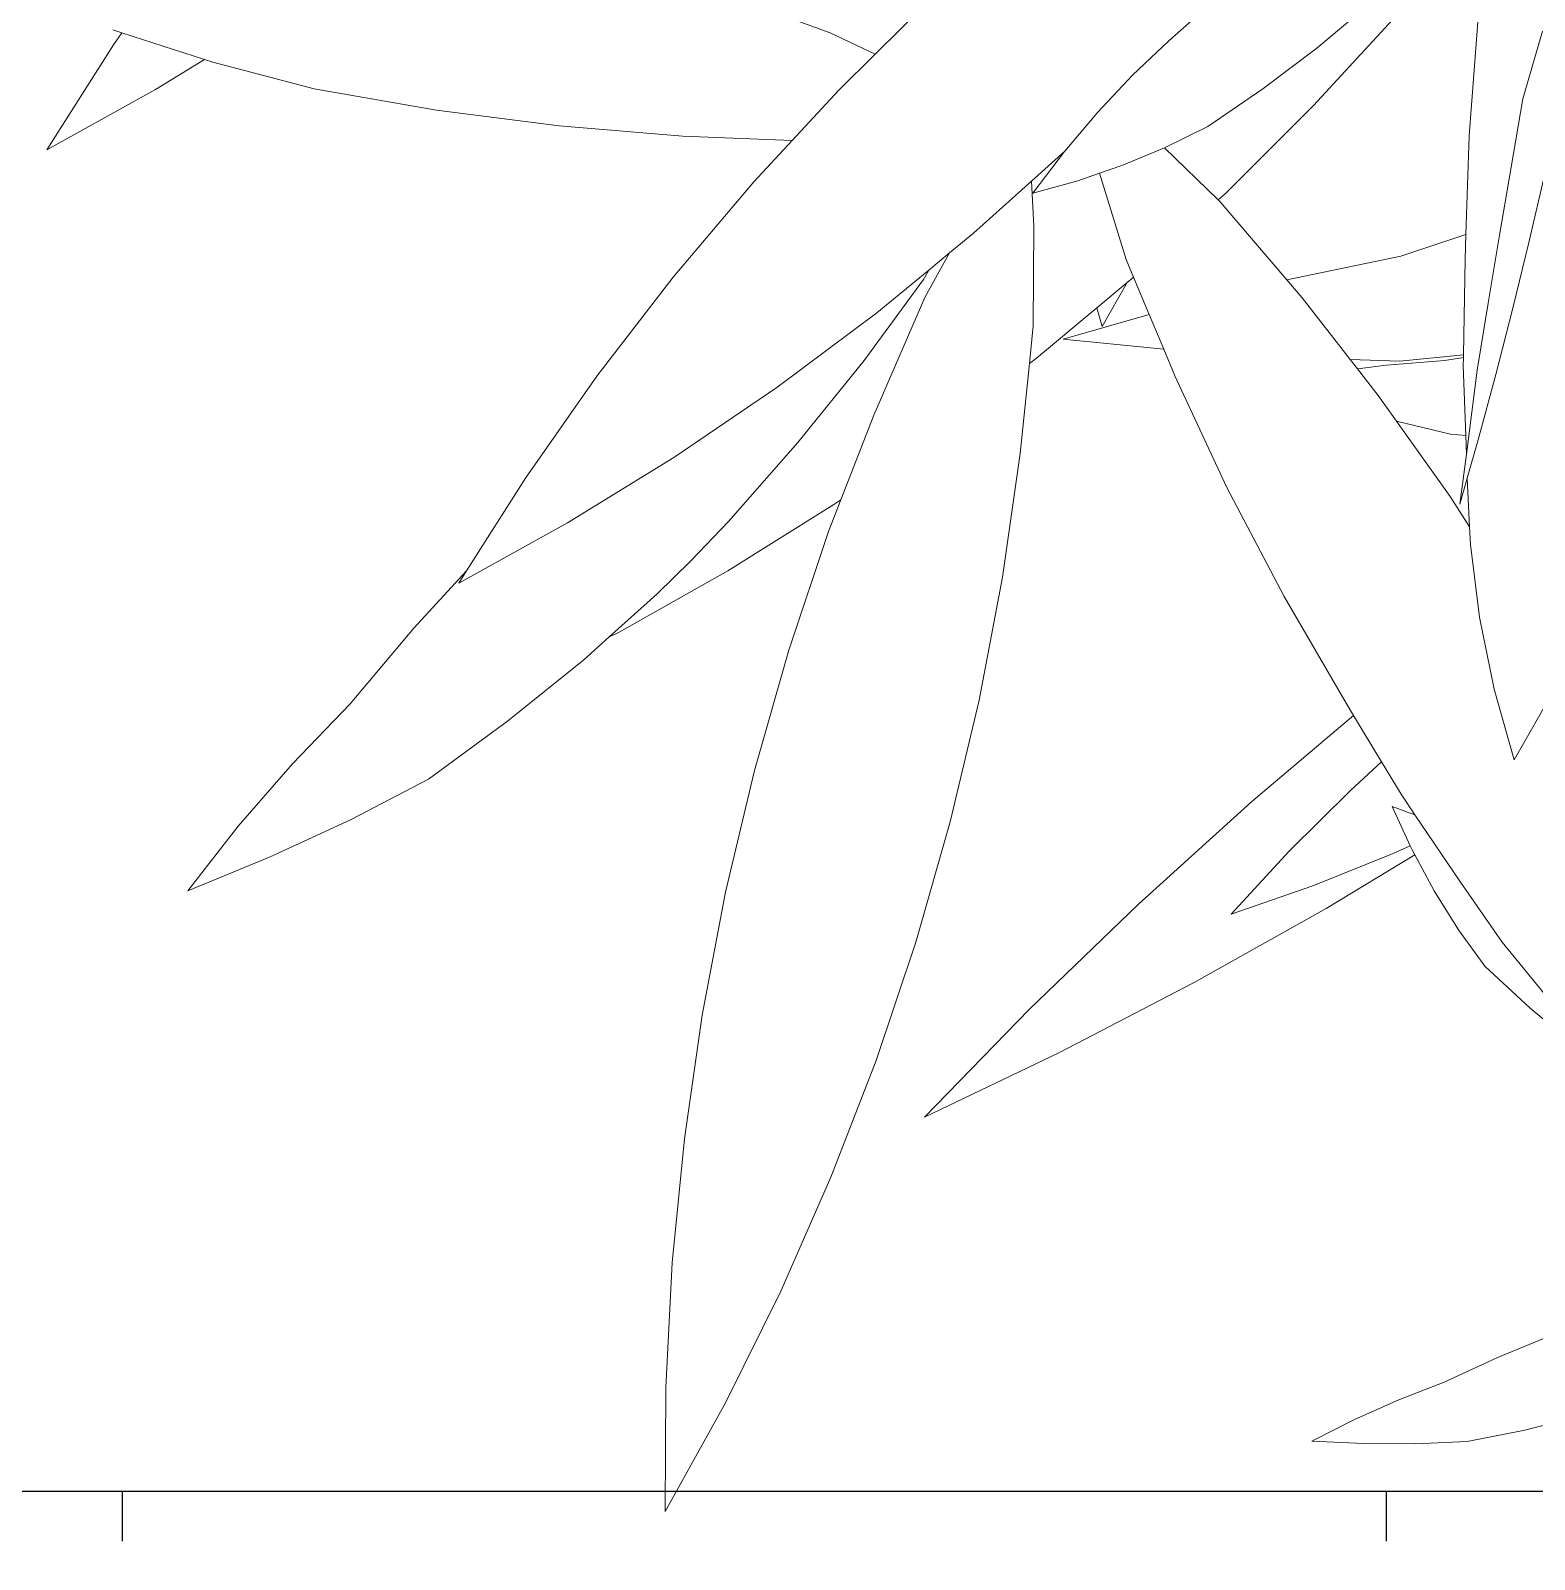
# Model space of a CAD drawing. Header units: millimetres. Extents: x 18 to 174501, y 22 to 24571.
# Drawn here: x 19010.5 to 19248.5, y 22172.2 to 22414.2 of the extents above; entities that cross this region are included whole.
import ezdxf

# ---------------------------------------------------------------- set-up
doc = ezdxf.new("R2010")
doc.units = ezdxf.units.MM
doc.header["$MEASUREMENT"] = 0
doc.layers.add('Edges', color=7, linetype='Continuous', lineweight=18)
doc.layers.add('tampak', color=7, linetype='Continuous')

# ---------------------------------------------------------------- blocks, each defined once
blk = doc.blocks.new('OUTDOOR')
at = {"layer": 'tampak', "transparency": 33554687}
h = blk.add_hatch(dxfattribs=at)
h.set_pattern_fill('CROSS', scale=400)
h.paths.add_polyline_path([(1833117.56, 62258.33), (1829017.56, 62258.33), (1829017.56, 55399.79), (1833117.56, 55399.79)])
blk.add_lwpolyline([(1829016.1, 62258.33), (1833117.56, 62258.33)])
blk = doc.blocks.new('BAMBOOPLAN')
at = {"layer": 'Edges'}
for p, q in [((-4.437, 3.4253), (-4.3208, 3.5398)), ((-3.4378, 3.439), (-3.2991, 3.5559)), ((-4.6235, 3.5047), (-4.5384, 3.4737)), ((-3.7724, 3.4558), (-3.6932, 3.5261)), ((-3.4452, 3.3098), (-3.2488, 3.5229)), ((-3.0937, 3.2407), (-3.0723, 3.5185)), ((-6.1609, 3.4806), (-6.1405, 3.474)), ((-6.1594, 3.4469), (-6.1405, 3.474)), ((-6.1405, 3.474), (-5.9533, 3.4137)), ((-4.5384, 3.4737), (-4.437, 3.4253)), ((-2.9719, 3.3242), (-2.9277, 3.4773)), ((-6.3099, 3.2095), (-6.1594, 3.4469)), ((-4.5191, 3.3443), (-4.437, 3.4253)), ((-3.8546, 3.3778), (-3.7724, 3.4558)), ((-3.5601, 3.3473), (-3.4378, 3.439)), ((-6.064, 3.3456), (-5.9533, 3.4137)), ((-5.9533, 3.4137), (-5.9346, 3.4077)), ((-5.9346, 3.4077), (-5.7051, 3.347)), ((-3.9334, 3.2942), (-3.8546, 3.3778)), ((-6.3099, 3.2095), (-6.064, 3.3456)), ((-5.7051, 3.347), (-5.4289, 3.2988)), ((-4.6247, 3.2303), (-4.5191, 3.3443)), ((-3.6847, 3.2621), (-3.5601, 3.3473)), ((-2.9983, 3.1699), (-2.9719, 3.3242)), ((-5.4289, 3.2988), (-5.151, 3.2631)), ((-4.008, 3.2059), (-3.9334, 3.2942)), ((-3.6451, 3.11), (-3.4452, 3.3098)), ((-5.151, 3.2631), (-4.8719, 3.2402)), ((-3.7807, 3.2145), (-3.6847, 3.2621)), ((-4.8719, 3.2402), (-4.6247, 3.2303)), ((-4.7114, 3.1368), (-4.6247, 3.2303)), ((-3.1008, 3.0178), (-3.0937, 3.2407)), ((-4.0834, 3.1381), (-4.008, 3.2059)), ((-4.0799, 3.1113), (-4.0085, 3.2053)), ((-4.0085, 3.2053), (-4.008, 3.2059)), ((-3.8787, 3.1735), (-3.7823, 3.2139)), ((-3.7823, 3.2139), (-3.7807, 3.2145)), ((-3.6606, 3.0959), (-3.7823, 3.2139)), ((-3.9785, 3.139), (-3.9292, 3.1561)), ((-3.9292, 3.1561), (-3.8787, 3.1735)), ((-3.869, 2.9611), (-3.9292, 3.1561)), ((-3.0244, 3.0159), (-2.9983, 3.1699)), ((-2.9575, 3.0024), (-2.9223, 3.1549)), ((-4.8938, 2.921), (-4.7114, 3.1368)), ((-4.214, 3.0204), (-4.0834, 3.1381)), ((-4.078, 3.0366), (-4.0834, 3.1381)), ((-4.0799, 3.1113), (-3.9785, 3.139)), ((-3.6606, 3.0959), (-3.6451, 3.11)), ((-3.6562, 3.0917), (-3.6606, 3.0959)), ((-3.5059, 2.9149), (-3.6562, 3.0917)), ((-4.2683, 2.9759), (-4.214, 3.0204)), ((-4.0791, 2.8108), (-4.078, 3.0366)), ((-3.2479, 2.9686), (-3.1008, 3.0178)), ((-3.1026, 2.9621), (-3.1008, 3.0178)), ((-3.05, 2.8627), (-3.0244, 3.0159)), ((-4.3243, 2.875), (-4.2683, 2.9759)), ((-4.3155, 2.9371), (-4.2683, 2.9759)), ((-2.9944, 2.8511), (-2.9575, 3.0024)), ((-3.8523, 2.921), (-3.869, 2.9611)), ((-3.5059, 2.9149), (-3.2479, 2.9686)), ((-3.1062, 2.7458), (-3.1026, 2.9621)), ((-5.0661, 2.6975), (-4.8938, 2.921)), ((-4.4619, 2.7326), (-4.3275, 2.916)), ((-4.4326, 2.8409), (-4.3155, 2.9371)), ((-4.3275, 2.916), (-4.3155, 2.9371)), ((-3.9352, 2.8518), (-3.8666, 2.909)), ((-3.9232, 2.8095), (-3.8666, 2.909)), ((-3.8666, 2.909), (-3.8541, 2.9194)), ((-3.8541, 2.9194), (-3.8523, 2.921)), ((-3.8169, 2.8365), (-3.8523, 2.921)), ((-3.4713, 2.8743), (-3.5059, 2.9149)), ((-4.4399, 2.6092), (-4.3243, 2.875)), ((-3.3623, 2.7348), (-3.4713, 2.8743)), ((-4.6588, 2.6716), (-4.4326, 2.8409)), ((-4.0715, 2.7383), (-3.9352, 2.8518)), ((-4.0117, 2.7813), (-3.8169, 2.8365)), ((-3.9232, 2.8095), (-3.9352, 2.8518)), ((-3.7842, 2.7581), (-3.8169, 2.8365)), ((-3.075, 2.7107), (-3.05, 2.8627)), ((-3.0328, 2.7013), (-2.9944, 2.8511)), ((-4.0877, 2.7261), (-4.0791, 2.8108)), ((-4.0117, 2.7813), (-3.7842, 2.7581)), ((-4.6112, 2.5476), (-4.4619, 2.7326)), ((-4.0877, 2.7261), (-4.0715, 2.7383)), ((-3.759, 2.6977), (-3.7842, 2.7581)), ((-3.3623, 2.7348), (-3.25, 2.7314)), ((-3.3458, 2.7137), (-3.3623, 2.7348)), ((-3.2806, 2.7223), (-3.1483, 2.7331)), ((-3.25, 2.7314), (-3.1062, 2.7458)), ((-3.1483, 2.7331), (-3.1063, 2.7394)), ((-3.1066, 2.7217), (-3.1063, 2.7394)), ((-3.1063, 2.7394), (-3.1062, 2.7458)), ((-5.2276, 2.4667), (-5.0661, 2.6975)), ((-4.1084, 2.5225), (-4.0877, 2.7261)), ((-3.6412, 2.4455), (-3.759, 2.6977)), ((-3.3458, 2.7137), (-3.2806, 2.7223)), ((-3.2989, 2.6536), (-3.3458, 2.7137)), ((-3.1011, 2.5634), (-3.1066, 2.7217)), ((-3.075, 2.7107), (-3.0996, 2.5212)), ((-3.0728, 2.5534), (-3.0328, 2.7013)), ((-4.8923, 2.513), (-4.6588, 2.6716)), ((-3.2575, 2.5953), (-3.2989, 2.6536)), ((-4.5141, 2.4176), (-4.4399, 2.6092)), ((-3.2575, 2.5953), (-3.1358, 2.5663)), ((-3.1366, 2.4252), (-3.2575, 2.5953)), ((-3.1358, 2.5663), (-3.1011, 2.5634)), ((-3.0996, 2.5212), (-3.1011, 2.5634)), ((-4.7683, 2.3685), (-4.6112, 2.5476)), ((-3.0975, 2.4667), (-3.0728, 2.5534)), ((-5.1322, 2.3655), (-4.8923, 2.513)), ((-4.1486, 2.2428), (-4.1084, 2.5225)), ((-3.1143, 2.4078), (-3.0996, 2.5212)), ((-5.3607, 2.2568), (-5.2276, 2.4667)), ((-3.1143, 2.4078), (-3.0975, 2.4667)), ((-3.0923, 2.3563), (-3.0975, 2.4667)), ((-3.5119, 2.1987), (-3.6412, 2.4455)), ((-3.0923, 2.3563), (-3.1366, 2.4252)), ((-4.7695, 2.257), (-4.5298, 2.4067)), ((-4.5419, 2.3457), (-4.5141, 2.4176)), ((-4.5298, 2.4067), (-4.5141, 2.4176)), ((-5.3782, 2.2293), (-5.1322, 2.3655)), ((-4.8524, 2.2801), (-4.7683, 2.3685)), ((-3.0904, 2.3163), (-3.0923, 2.3563)), ((-4.6319, 2.0775), (-4.5419, 2.3457)), ((-3.0699, 2.1522), (-3.0904, 2.3163)), ((-5.4796, 2.1274), (-5.3607, 2.2568)), ((-5.3782, 2.2293), (-5.3607, 2.2568)), ((-5.0154, 2.1185), (-4.7695, 2.257)), ((-4.9301, 2.2042), (-4.8524, 2.2801)), ((-4.2014, 1.9649), (-4.1486, 2.2428)), ((-5.0386, 2.1068), (-4.9301, 2.2042)), ((-3.3716, 1.9579), (-3.5119, 2.1987)), ((-3.0369, 1.9897), (-3.0699, 2.1522)), ((-5.6237, 1.9566), (-5.4796, 2.1274)), ((-5.0386, 2.1068), (-5.0154, 2.1185)), ((-5.0958, 2.0555), (-5.0386, 2.1068)), ((-4.7097, 1.8055), (-4.6319, 2.0775)), ((-5.2682, 1.9167), (-5.0958, 2.0555)), ((-2.9914, 1.8293), (-3.0369, 1.9897)), ((-2.9914, 1.8293), (-2.9003, 1.9894)), ((-5.7545, 1.8209), (-5.6237, 1.9566)), ((-4.2668, 1.6896), (-4.2014, 1.9649)), ((-3.3546, 1.9298), (-3.3716, 1.9579)), ((-5.4465, 1.7856), (-5.2682, 1.9167)), ((-3.5854, 1.7343), (-3.3546, 1.9298)), ((-3.2913, 1.8247), (-3.3546, 1.9298)), ((-5.877, 1.6797), (-5.7545, 1.8209)), ((-4.7751, 1.5302), (-4.7097, 1.8055)), ((-3.362, 1.7605), (-3.2913, 1.8247)), ((-3.2474, 1.7519), (-3.2913, 1.8247)), ((-5.6229, 1.6942), (-5.4465, 1.7856)), ((-3.8412, 1.5032), (-3.5854, 1.7343)), ((-3.5002, 1.6232), (-3.362, 1.7605)), ((-3.2159, 1.7053), (-3.2474, 1.7519)), ((-3.2676, 1.7239), (-3.2159, 1.7053)), ((-3.2676, 1.7239), (-3.2269, 1.6354)), ((-3.1129, 1.5529), (-3.2159, 1.7053)), ((-5.9909, 1.5335), (-5.877, 1.6797)), ((-5.8045, 1.6101), (-5.6229, 1.6942)), ((-4.3446, 1.4176), (-4.2668, 1.6896)), ((-3.2651, 1.618), (-3.2269, 1.6354)), ((-3.2269, 1.6354), (-3.2226, 1.626)), ((-3.2226, 1.626), (-3.2165, 1.6148)), ((-5.9909, 1.5335), (-5.8045, 1.6101)), ((-3.6316, 1.4802), (-3.5002, 1.6232)), ((-3.447, 1.545), (-3.2651, 1.618)), ((-3.4166, 1.4937), (-3.2165, 1.6148)), ((-3.2165, 1.6148), (-3.1725, 1.5331)), ((-4.8279, 1.2523), (-4.7751, 1.5302)), ((-3.6316, 1.4802), (-3.447, 1.545)), ((-3.1725, 1.5331), (-3.1175, 1.4453)), ((-3.0186, 1.4169), (-3.1129, 1.5529)), ((-4.0881, 1.2653), (-3.8412, 1.5032)), ((-3.7164, 1.3253), (-3.4166, 1.4937)), ((-3.1175, 1.4453), (-3.0577, 1.3629)), ((-4.4346, 1.1494), (-4.3446, 1.4176)), ((-2.9142, 1.2887), (-3.0186, 1.4169)), ((-3.0577, 1.3629), (-2.9557, 1.2683)), ((-4.0196, 1.1676), (-3.7164, 1.3253)), ((-4.8681, 0.9726), (-4.8279, 1.2523)), ((-4.3254, 1.0212), (-4.0881, 1.2653)), ((-2.9557, 1.2683), (-2.8491, 1.1794)), ((-4.5366, 0.8859), (-4.4346, 1.1494)), ((-4.3254, 1.0212), (-4.0196, 1.1676)), ((-4.8954, 0.6917), (-4.8681, 0.9726)), ((-4.6502, 0.6276), (-4.5366, 0.8859)), ((-4.9099, 0.4104), (-4.8954, 0.6917)), ((-4.7753, 0.3752), (-4.6502, 0.6276)), ((-3.0311, 0.477), (-2.91, 0.527)), ((-3.1497, 0.4221), (-3.0311, 0.477)), ((-3.2526, 0.3825), (-3.1497, 0.4221)), ((-4.9116, 0.1293), (-4.9099, 0.4104)), ((-3.3525, 0.3379), (-3.2526, 0.3825)), ((-4.9116, 0.1293), (-4.7753, 0.3752)), ((-3.449, 0.2885), (-3.3525, 0.3379)), ((-3.0981, 0.2876), (-2.9711, 0.313)), ((-2.9711, 0.313), (-2.8454, 0.344)), ((-3.449, 0.2885), (-3.3313, 0.2831)), ((-3.3313, 0.2831), (-3.2142, 0.2827)), ((-3.2142, 0.2827), (-3.0981, 0.2876))]:
    blk.add_line(p, q, dxfattribs=at)

msp = doc.modelspace()

# ---------------------------------------------------------------- block references
at = {"xscale": 69.97983938875464, "yscale": 69.97983938875464, "zscale": 69.97983938875464}
msp.add_blockref('BAMBOOPLAN', (19454.67, 22170.71), dxfattribs=at)
msp.add_blockref('OUTDOOR', (-1811290.76, -40075.32))

doc.saveas('drawing.dxf')
